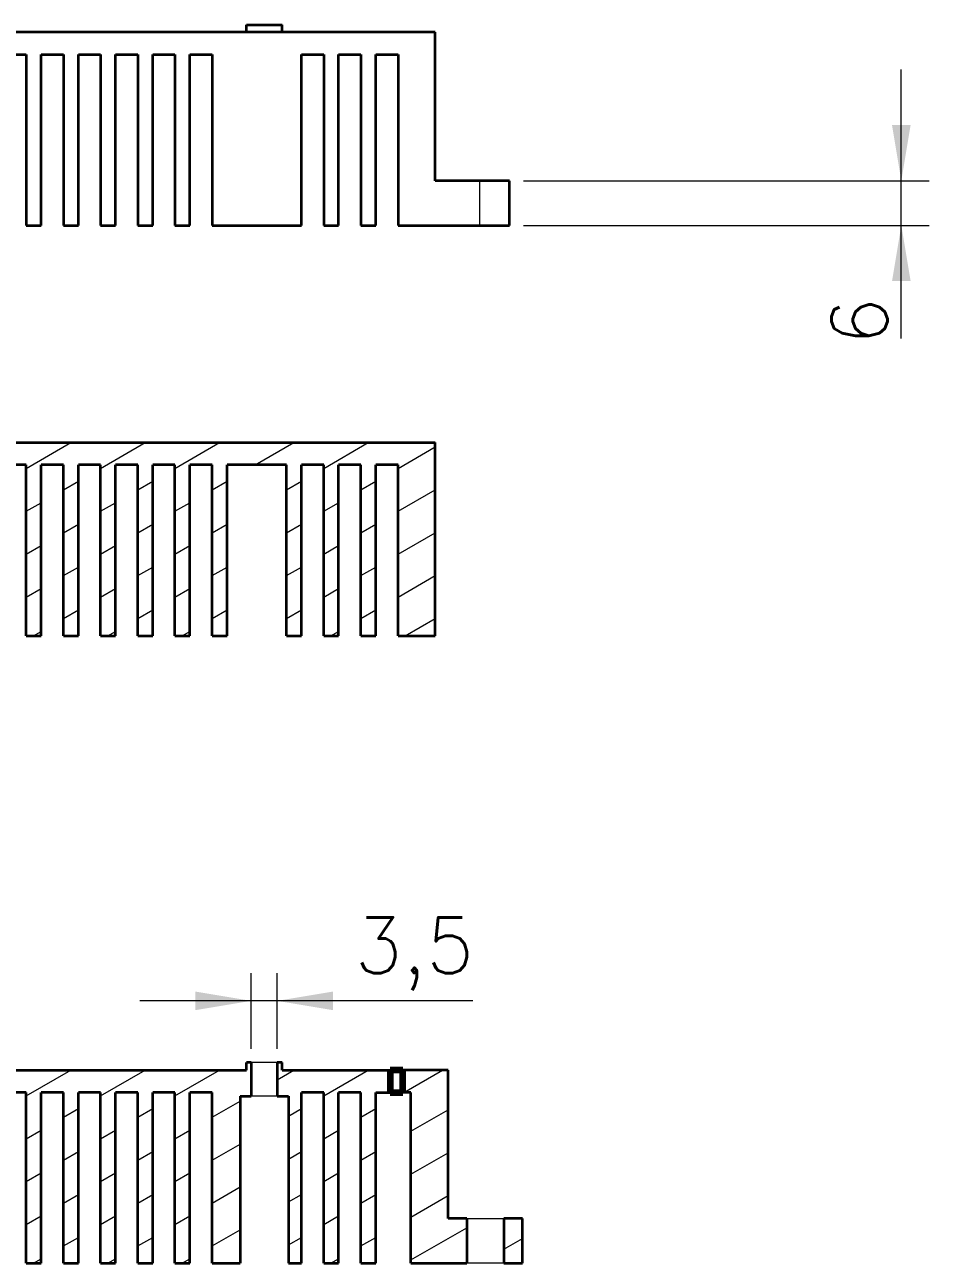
# Model space of a CAD drawing. Header units: millimetres. Extents: x -631 to 3210, y -446 to 2288.
# Drawn here: x -49.5 to 72.2, y 1670.8 to 1837.5 of the extents above; entities that cross this region are included whole.
import ezdxf

# ---------------------------------------------------------------- set-up
doc = ezdxf.new("R2010")
doc.units = ezdxf.units.MM
doc.linetypes.add('DASHDOT', pattern=[18.5, 12, -3, 0.5, -3])
doc.layers.get('0').update_dxf_attribs({"lineweight": 18})
doc.layers.add('尺寸线层', color=3, linetype='Continuous', lineweight=18)
doc.styles.get("Standard").update_dxf_attribs({"font": 'txt.shx', "bigfont": 'gbcbig.shx'})
doc.dimstyles.get("Standard").update_dxf_attribs({"dimscale": 3, "dimtxt": 0.18, "dimasz": 0.18, "dimexe": 0.18, "dimexo": 0.0625, "dimgap": 0.09, "dimtad": 0, "dimtih": 1, "dimtoh": 1, "dimdec": 4, "dimzin": 0, "dimdsep": 46, "dimtxsty": 'Standard', "dimcen": 0.09, "dimdle": 0.36, "dimadec": 0, "dimazin": 0, "dimtfac": 1, "dimtdec": 4, "dimtofl": 0, "dimtmove": 0, "dimatfit": 3, "dimfxl": 0, "dimtolj": 1, "dimtzin": 0, "dimarcsym": 0})

# ---------------------------------------------------------------- blocks, each defined once
blk = doc.blocks.new('*X27')
at = {"layer": '尺寸线层', "linetype": 'Continuous'}
for points in [[(-19.01, 1706.16), (-26.51, 1704.91), (-26.51, 1707.41)], [(-15.51, 1706.16), (-8.01, 1704.91), (-8.01, 1707.41)]]:
    blk.add_hatch(color=0, dxfattribs=at).paths.add_polyline_path(points, flags=0)
at = {"layer": '尺寸线层', "color": 0, "linetype": 'Continuous'}
for p, q in [((-19.01, 1699.72), (-19.01, 1709.91)), ((-15.51, 1699.72), (-15.51, 1709.91)), ((10.8, 1706.16), (-34.01, 1706.16))]:
    blk.add_line(p, q, dxfattribs=at)
at = {"layer": '尺寸线层', "color": 0, "insert": (2.94, 1712.5), "char_height": 7.5, "width": 31.4286, "attachment_point": 5}
blk.add_mtext('3,5', dxfattribs=at)
blk = doc.blocks.new('*X99')
at = {"layer": '尺寸线层', "linetype": 'Continuous'}
for points in [[(68.44, 1816.53), (67.19, 1824.03), (69.69, 1824.03)], [(68.44, 1810.53), (67.19, 1803.03), (69.69, 1803.03)]]:
    blk.add_hatch(color=0, dxfattribs=at).paths.add_polyline_path(points, flags=0)
at = {"layer": '尺寸线层', "color": 0, "linetype": 'Continuous'}
for p, q in [((68.44, 1795.29), (68.44, 1831.53)), ((17.61, 1816.53), (72.19, 1816.53)), ((17.61, 1810.53), (72.19, 1810.53))]:
    blk.add_line(p, q, dxfattribs=at)
at = {"layer": '尺寸线层', "color": 0, "insert": (62.82, 1797.61), "char_height": 7.5, "width": 15, "attachment_point": 5, "rotation": 90}
blk.add_mtext('6', dxfattribs=at)

msp = doc.modelspace()

# ---------------------------------------------------------------- linework, layer by layer
at = {"color": 7, "lineweight": 35, "ltscale": 0.120001}
msp.add_line((-19.664, 1837.53), (-14.864, 1837.53), dxfattribs=at)
at = {"color": 7, "lineweight": 35, "ltscale": 0.025}
for p, q in [((-19.664, 1836.53), (-19.664, 1837.53)), ((-14.864, 1836.53), (-14.864, 1837.53)), ((-14.864, 1836.53), (-14.864, 1837.53)), ((-19.664, 1696.849), (-19.664, 1697.849)), ((-14.864, 1696.849), (-14.864, 1697.849))]:
    msp.add_line(p, q, dxfattribs=at)
at = {"color": 7, "lineweight": 35}
for p, q in [((5.736, 1836.53), (-144.264, 1836.53)), ((5.736, 1816.53), (5.736, 1836.53)), ((-49.264, 1833.53), (-49.264, 1810.53)), ((-47.264, 1810.53), (-47.264, 1833.53)), ((-44.264, 1833.53), (-44.264, 1810.53)), ((-42.264, 1810.53), (-42.264, 1833.53)), ((-39.264, 1833.53), (-39.264, 1810.53)), ((-37.264, 1810.53), (-37.264, 1833.53)), ((-34.264, 1833.53), (-34.264, 1810.53)), ((-32.264, 1810.53), (-32.264, 1833.53)), ((-29.264, 1833.53), (-29.264, 1810.53)), ((-27.264, 1810.53), (-27.264, 1833.53)), ((-24.264, 1833.53), (-24.264, 1810.53)), ((-12.264, 1810.53), (-12.264, 1833.53)), ((-9.264, 1833.53), (-9.264, 1810.53)), ((-7.264, 1810.53), (-7.264, 1833.53)), ((-4.264, 1833.53), (-4.264, 1810.53)), ((-2.264, 1810.53), (-2.264, 1833.53)), ((0.736, 1833.53), (0.736, 1810.53)), ((-144.264, 1781.29), (5.736, 1781.29)), ((5.736, 1755.29), (5.736, 1781.29)), ((-49.264, 1755.29), (-49.264, 1778.29)), ((-47.264, 1755.29), (-47.264, 1778.29)), ((-44.264, 1755.29), (-44.264, 1778.29)), ((-42.264, 1755.29), (-42.264, 1778.29)), ((-39.264, 1755.29), (-39.264, 1778.29)), ((-37.264, 1755.29), (-37.264, 1778.29)), ((-34.264, 1755.29), (-34.264, 1778.29)), ((-32.264, 1755.29), (-32.264, 1778.29)), ((-29.264, 1755.29), (-29.264, 1778.29)), ((-27.264, 1755.29), (-27.264, 1778.29)), ((-24.264, 1755.29), (-24.264, 1778.29)), ((-22.264, 1755.29), (-22.264, 1778.29)), ((-14.264, 1755.29), (-14.264, 1778.29)), ((-12.264, 1755.29), (-12.264, 1778.29)), ((-9.264, 1755.29), (-9.264, 1778.29)), ((-7.264, 1755.29), (-7.264, 1778.29)), ((-4.264, 1755.29), (-4.264, 1778.29)), ((-2.264, 1755.29), (-2.264, 1778.29)), ((0.736, 1755.29), (0.736, 1778.29)), ((-77.514, 1696.849), (-19.664, 1696.849)), ((7.468, 1676.849), (7.468, 1696.849)), ((-49.264, 1670.849), (-49.264, 1693.849)), ((-47.264, 1670.849), (-47.264, 1693.849)), ((-44.264, 1670.849), (-44.264, 1693.849)), ((-42.264, 1670.849), (-42.264, 1693.849)), ((-39.264, 1670.849), (-39.264, 1693.849)), ((-37.264, 1670.849), (-37.264, 1693.849)), ((-34.264, 1670.849), (-34.264, 1693.849)), ((-32.264, 1670.849), (-32.264, 1693.849)), ((-29.264, 1670.849), (-29.264, 1693.849)), ((-27.264, 1670.849), (-27.264, 1693.849)), ((-24.264, 1670.849), (-24.264, 1693.849)), ((-12.264, 1670.849), (-12.264, 1693.849)), ((-9.264, 1670.849), (-9.264, 1693.849)), ((-7.264, 1670.849), (-7.264, 1693.849)), ((-4.264, 1670.849), (-4.264, 1693.849)), ((-2.264, 1670.849), (-2.264, 1693.849)), ((2.468, 1670.849), (2.468, 1693.849)), ((-20.514, 1693.349), (-20.514, 1670.849)), ((-14.014, 1693.349), (-14.014, 1670.849))]:
    msp.add_line(p, q, dxfattribs=at)
at = {"color": 7, "lineweight": 35, "ltscale": 0.075}
for p, q in [((-52.264, 1833.53), (-49.264, 1833.53)), ((-47.264, 1833.53), (-44.264, 1833.53)), ((-42.264, 1833.53), (-39.264, 1833.53)), ((-37.264, 1833.53), (-34.264, 1833.53)), ((-32.264, 1833.53), (-29.264, 1833.53)), ((-27.264, 1833.53), (-24.264, 1833.53)), ((-12.264, 1833.53), (-9.264, 1833.53)), ((-7.264, 1833.53), (-4.264, 1833.53)), ((-2.264, 1833.53), (0.736, 1833.53)), ((-49.264, 1778.29), (-52.264, 1778.29)), ((-44.264, 1778.29), (-47.264, 1778.29)), ((-39.264, 1778.29), (-42.264, 1778.29)), ((-34.264, 1778.29), (-37.264, 1778.29)), ((-29.264, 1778.29), (-32.264, 1778.29)), ((-24.264, 1778.29), (-27.264, 1778.29)), ((-9.264, 1778.29), (-12.264, 1778.29)), ((-4.264, 1778.29), (-7.264, 1778.29)), ((0.736, 1778.29), (-2.264, 1778.29)), ((-49.264, 1693.849), (-52.264, 1693.849)), ((-44.264, 1693.849), (-47.264, 1693.849)), ((-39.264, 1693.849), (-42.264, 1693.849)), ((-34.264, 1693.849), (-37.264, 1693.849)), ((-29.264, 1693.849), (-32.264, 1693.849)), ((-24.264, 1693.849), (-27.264, 1693.849)), ((-9.264, 1693.849), (-12.264, 1693.849)), ((-4.264, 1693.849), (-7.264, 1693.849))]:
    msp.add_line(p, q, dxfattribs=at)
at = {"color": 7, "lineweight": 35, "ltscale": 0.15}
for p, q in [((11.736, 1816.53), (5.736, 1816.53)), ((15.736, 1810.53), (15.736, 1816.53)), ((9.978, 1676.849), (9.978, 1670.849)), ((14.957, 1676.849), (14.957, 1670.849)), ((17.468, 1670.849), (17.468, 1676.849))]:
    msp.add_line(p, q, dxfattribs=at)
at = {"color": 7, "lineweight": 13, "ltscale": 0.15}
for p, q in [((11.736, 1810.53), (11.736, 1816.53)), ((-18.46, 1778.29), (-13.264, 1781.29)), ((1.54, 1693.849), (6.736, 1696.849))]:
    msp.add_line(p, q, dxfattribs=at)
at = {"color": 7, "lineweight": 35, "ltscale": 0.1}
for p, q in [((15.736, 1816.53), (11.736, 1816.53)), ((11.736, 1810.53), (15.736, 1810.53))]:
    msp.add_line(p, q, dxfattribs=at)
at = {"color": 7, "lineweight": 35, "ltscale": 0.05}
for p, q in [((-49.264, 1810.53), (-47.264, 1810.53)), ((-44.264, 1810.53), (-42.264, 1810.53)), ((-39.264, 1810.53), (-37.264, 1810.53)), ((-34.264, 1810.53), (-32.264, 1810.53)), ((-29.264, 1810.53), (-27.264, 1810.53)), ((-9.264, 1810.53), (-7.264, 1810.53)), ((-4.264, 1810.53), (-2.264, 1810.53)), ((-49.264, 1755.29), (-47.264, 1755.29)), ((-44.264, 1755.29), (-42.264, 1755.29)), ((-39.264, 1755.29), (-37.264, 1755.29)), ((-34.264, 1755.29), (-32.264, 1755.29)), ((-29.264, 1755.29), (-27.264, 1755.29)), ((-24.264, 1755.29), (-22.264, 1755.29)), ((-14.264, 1755.29), (-12.264, 1755.29)), ((-9.264, 1755.29), (-7.264, 1755.29)), ((-4.264, 1755.29), (-2.264, 1755.29)), ((-49.264, 1670.849), (-47.264, 1670.849)), ((-44.264, 1670.849), (-42.264, 1670.849)), ((-39.264, 1670.849), (-37.264, 1670.849)), ((-34.264, 1670.849), (-32.264, 1670.849)), ((-29.264, 1670.849), (-27.264, 1670.849)), ((-9.264, 1670.849), (-7.264, 1670.849)), ((-4.264, 1670.849), (-2.264, 1670.849))]:
    msp.add_line(p, q, dxfattribs=at)
at = {"color": 7, "lineweight": 35, "ltscale": 0.3}
msp.add_line((-24.264, 1810.53), (-12.264, 1810.53), dxfattribs=at)
at = {"color": 7, "lineweight": 35, "ltscale": 0.275}
msp.add_line((0.736, 1810.53), (11.736, 1810.53), dxfattribs=at)
at = {"color": 7, "lineweight": 13, "ltscale": 0.173205}
for p, q in [((-49.264, 1777.826), (-43.264, 1781.29)), ((-39.264, 1777.826), (-33.264, 1781.29)), ((-29.264, 1777.826), (-23.264, 1781.29)), ((-9.264, 1777.826), (-3.264, 1781.29)), ((-49.264, 1693.385), (-43.264, 1696.849)), ((-39.264, 1693.385), (-33.264, 1696.849)), ((-29.264, 1693.385), (-23.264, 1696.849)), ((-9.264, 1693.385), (-3.264, 1696.849))]:
    msp.add_line(p, q, dxfattribs=at)
at = {"color": 7, "lineweight": 13, "ltscale": 0.144338}
for p, q in [((0.736, 1777.826), (5.736, 1780.712)), ((0.736, 1772.052), (5.736, 1774.939)), ((0.736, 1766.279), (5.736, 1769.165)), ((0.736, 1760.505), (5.736, 1763.392)), ((2.468, 1688.611), (7.468, 1691.498)), ((2.468, 1682.838), (7.468, 1685.724)), ((2.468, 1677.064), (7.468, 1679.951))]:
    msp.add_line(p, q, dxfattribs=at)
at = {"color": 7, "lineweight": 35, "ltscale": 0.2}
msp.add_line((-14.264, 1778.29), (-22.264, 1778.29), dxfattribs=at)
at = {"color": 7, "lineweight": 13, "ltscale": 0.057735}
for p, q in [((-44.264, 1774.939), (-42.264, 1776.094)), ((-34.264, 1774.939), (-32.264, 1776.094)), ((-24.264, 1774.939), (-22.264, 1776.094)), ((-14.264, 1774.939), (-12.264, 1776.094)), ((-4.264, 1774.939), (-2.264, 1776.094)), ((-49.264, 1772.052), (-47.264, 1773.207)), ((-39.264, 1772.052), (-37.264, 1773.207)), ((-29.264, 1772.052), (-27.264, 1773.207)), ((-9.264, 1772.052), (-7.264, 1773.207)), ((-44.264, 1769.165), (-42.264, 1770.32)), ((-34.264, 1769.165), (-32.264, 1770.32)), ((-24.264, 1769.165), (-22.264, 1770.32)), ((-14.264, 1769.165), (-12.264, 1770.32)), ((-4.264, 1769.165), (-2.264, 1770.32)), ((-49.264, 1766.279), (-47.264, 1767.433)), ((-39.264, 1766.279), (-37.264, 1767.433)), ((-29.264, 1766.279), (-27.264, 1767.433)), ((-9.264, 1766.279), (-7.264, 1767.433)), ((-44.264, 1763.392), (-42.264, 1764.547)), ((-34.264, 1763.392), (-32.264, 1764.547)), ((-24.264, 1763.392), (-22.264, 1764.547)), ((-14.264, 1763.392), (-12.264, 1764.547)), ((-4.264, 1763.392), (-2.264, 1764.547)), ((-49.264, 1760.505), (-47.264, 1761.66)), ((-39.264, 1760.505), (-37.264, 1761.66)), ((-29.264, 1760.505), (-27.264, 1761.66)), ((-9.264, 1760.505), (-7.264, 1761.66)), ((-44.264, 1757.618), (-42.264, 1758.773)), ((-34.264, 1757.618), (-32.264, 1758.773)), ((-24.264, 1757.618), (-22.264, 1758.773)), ((-14.264, 1757.618), (-12.264, 1758.773)), ((-4.264, 1757.618), (-2.264, 1758.773)), ((-44.264, 1690.498), (-42.264, 1691.653)), ((-34.264, 1690.498), (-32.264, 1691.653)), ((-4.264, 1690.498), (-2.264, 1691.653)), ((-49.264, 1687.611), (-47.264, 1688.766)), ((-39.264, 1687.611), (-37.264, 1688.766)), ((-29.264, 1687.611), (-27.264, 1688.766)), ((-9.264, 1687.611), (-7.264, 1688.766)), ((-44.264, 1684.725), (-42.264, 1685.879)), ((-34.264, 1684.725), (-32.264, 1685.879)), ((-4.264, 1684.725), (-2.264, 1685.879)), ((-49.264, 1681.838), (-47.264, 1682.993)), ((-39.264, 1681.838), (-37.264, 1682.993)), ((-29.264, 1681.838), (-27.264, 1682.993)), ((-9.264, 1681.838), (-7.264, 1682.993)), ((-44.264, 1678.951), (-42.264, 1680.106)), ((-34.264, 1678.951), (-32.264, 1680.106)), ((-4.264, 1678.951), (-2.264, 1680.106)), ((-49.264, 1676.064), (-47.264, 1677.219)), ((-39.264, 1676.064), (-37.264, 1677.219)), ((-29.264, 1676.064), (-27.264, 1677.219)), ((-9.264, 1676.064), (-7.264, 1677.219)), ((-44.264, 1673.178), (-42.264, 1674.332)), ((-34.264, 1673.178), (-32.264, 1674.332)), ((-4.264, 1673.178), (-2.264, 1674.332))]:
    msp.add_line(p, q, dxfattribs=at)
at = {"color": 7, "lineweight": 13, "ltscale": 0.116432}
msp.add_line((1.703, 1755.29), (5.736, 1757.618), dxfattribs=at)
at = {"color": 7, "lineweight": 13, "ltscale": 0.029829}
for p, q in [((-48.297, 1755.29), (-47.264, 1755.886)), ((-38.297, 1755.29), (-37.264, 1755.886)), ((-28.297, 1755.29), (-27.264, 1755.886)), ((-8.297, 1755.29), (-7.264, 1755.886)), ((-48.297, 1670.849), (-47.264, 1671.446)), ((-38.297, 1670.849), (-37.264, 1671.446)), ((-28.297, 1670.849), (-27.264, 1671.446)), ((-8.297, 1670.849), (-7.264, 1671.446))]:
    msp.add_line(p, q, dxfattribs=at)
at = {"color": 7, "lineweight": 35, "ltscale": 0.125}
msp.add_line((0.736, 1755.29), (5.736, 1755.29), dxfattribs=at)
at = {"color": 7, "lineweight": 35, "ltscale": 0.016251}
for p, q in [((-19.014, 1697.849), (-19.664, 1697.849)), ((-14.864, 1697.849), (-15.514, 1697.849))]:
    msp.add_line(p, q, dxfattribs=at)
at = {"color": 7, "lineweight": 35, "ltscale": 0.1125}
for p, q in [((-19.014, 1697.849), (-19.014, 1693.349)), ((-15.514, 1697.849), (-15.514, 1693.349))]:
    msp.add_line(p, q, dxfattribs=at)
for p, q in [((-15.514, 1697.849), (-19.014, 1697.849)), ((-15.514, 1693.349), (-19.014, 1693.349)), ((9.978, 1676.849), (14.957, 1676.849)), ((14.957, 1670.849), (9.978, 1670.849))]:
    msp.add_line(p, q)
at = {"color": 7, "lineweight": 13, "ltscale": 0.064952}
msp.add_line((-15.514, 1695.55), (-13.264, 1696.849), dxfattribs=at)
at = {"color": 7, "lineweight": 35, "ltscale": 0.363356}
msp.add_line((-14.864, 1696.849), (-0.33, 1696.849), dxfattribs=at)
at = {"color": 7, "linetype": 'DASHDOT', "lineweight": 13, "ltscale": 0.075}
for p, q in [((-0.33, 1693.849), (-0.33, 1696.849)), ((-0.33, 1696.849), (-0.33, 1693.849)), ((1.402, 1693.849), (1.402, 1696.849)), ((1.402, 1696.849), (1.402, 1693.849))]:
    msp.add_line(p, q, dxfattribs=at)
at = {"color": 7, "lineweight": 35, "ltscale": 0.043288}
for p, q in [((-0.33, 1696.849), (1.402, 1696.849)), ((-0.33, 1693.849), (1.402, 1693.849))]:
    msp.add_line(p, q, dxfattribs=at)
at = {"color": 7, "lineweight": 140, "ltscale": 0.043288}
for p, q in [((1.402, 1696.849), (-0.33, 1696.849)), ((-0.33, 1693.849), (1.402, 1693.849))]:
    msp.add_line(p, q, dxfattribs=at)
at = {"color": 7, "lineweight": 140, "ltscale": 0.075}
for p, q in [((-0.33, 1696.849), (-0.33, 1693.849)), ((1.402, 1693.849), (1.402, 1696.849))]:
    msp.add_line(p, q, dxfattribs=at)
at = {"color": 7, "lineweight": 35, "ltscale": 0.151643}
msp.add_line((7.468, 1696.849), (1.402, 1696.849), dxfattribs=at)
at = {"color": 7, "lineweight": 13, "ltscale": 0.009012}
msp.add_line((-19.326, 1693.349), (-19.014, 1693.529), dxfattribs=at)
at = {"color": 7, "lineweight": 35, "ltscale": 0.048357}
msp.add_line((-2.264, 1693.849), (-0.33, 1693.849), dxfattribs=at)
at = {"color": 7, "lineweight": 35, "ltscale": 0.026643}
msp.add_line((2.468, 1693.849), (1.402, 1693.849), dxfattribs=at)
at = {"color": 7, "lineweight": 13, "ltscale": 0.108253}
for p, q in [((-24.264, 1690.498), (-20.514, 1692.663)), ((-24.264, 1684.725), (-20.514, 1686.89)), ((-24.264, 1678.951), (-20.514, 1681.116)), ((-24.264, 1673.178), (-20.514, 1675.343))]:
    msp.add_line(p, q, dxfattribs=at)
at = {"color": 7, "lineweight": 35, "ltscale": 0.0375}
for p, q in [((-20.514, 1693.349), (-19.014, 1693.349)), ((-15.514, 1693.349), (-14.014, 1693.349))]:
    msp.add_line(p, q, dxfattribs=at)
at = {"color": 7, "lineweight": 13, "ltscale": 0.050518}
for p, q in [((-14.014, 1690.643), (-12.264, 1691.653)), ((-14.014, 1684.869), (-12.264, 1685.879)), ((-14.014, 1679.096), (-12.264, 1680.106)), ((-14.014, 1673.322), (-12.264, 1674.332))]:
    msp.add_line(p, q, dxfattribs=at)
at = {"color": 7, "lineweight": 35, "ltscale": 0.062769}
for p, q in [((9.978, 1676.849), (7.468, 1676.849)), ((17.468, 1676.849), (14.957, 1676.849)), ((14.957, 1670.849), (17.468, 1670.849))]:
    msp.add_line(p, q, dxfattribs=at)
at = {"color": 7, "lineweight": 13, "ltscale": 0.216817}
msp.add_line((2.468, 1671.291), (9.978, 1675.627), dxfattribs=at)
at = {"color": 7, "lineweight": 13, "ltscale": 0.072479}
msp.add_line((14.957, 1672.728), (17.468, 1674.177), dxfattribs=at)
at = {"color": 7, "lineweight": 35, "ltscale": 0.09375}
msp.add_line((-24.264, 1670.849), (-20.514, 1670.849), dxfattribs=at)
at = {"color": 7, "lineweight": 35, "ltscale": 0.04375}
msp.add_line((-14.014, 1670.849), (-12.264, 1670.849), dxfattribs=at)
at = {"color": 7, "lineweight": 35, "ltscale": 0.187769}
msp.add_line((2.468, 1670.849), (9.978, 1670.849), dxfattribs=at)

# ---------------------------------------------------------------- dimensions: what is measured, and where the dimension line sits
at = {"layer": '尺寸线层'}
dim = msp.add_linear_dim(base=(68.444, 1816.53), p1=(15.736, 1810.53), p2=(15.736, 1816.53), angle=90, dimstyle='Standard', override={"dimtxt": 2.5, "dimasz": 2.5, "dimexe": 1.25, "dimexo": 0.625, "dimgap": 0.625, "dimtad": 1, "dimtih": 0, "dimtoh": 0, "dimdec": 2, "dimzin": 8, "dimdsep": 44, "dimsah": 1, "dimdle": 5, "dimtdec": 2, "dimtofl": 1, "dimatfit": 0, "dimtfill": 1, "dimtzin": 8}, dxfattribs=at)
dim.commit()
dim.dimension.update_dxf_attribs({"geometry": '*X99', "text_midpoint": (68.444, 1797.609), "dimtype": 160})
dim = msp.add_linear_dim(base=(-19.014, 1706.163), p1=(-15.514, 1697.849), p2=(-19.014, 1697.849), dimstyle='Standard', override={"dimtxt": 2.5, "dimasz": 2.5, "dimexe": 1.25, "dimexo": 0.625, "dimgap": 0.625, "dimtad": 1, "dimtih": 0, "dimtoh": 0, "dimdec": 2, "dimzin": 8, "dimdsep": 44, "dimsah": 1, "dimdle": 5, "dimtdec": 2, "dimtofl": 1, "dimatfit": 0, "dimtfill": 1, "dimtzin": 8}, dxfattribs=at)
dim.commit()
dim.dimension.update_dxf_attribs({"geometry": '*X27', "text_midpoint": (2.943, 1706.163), "dimtype": 160})

doc.saveas('drawing.dxf')
